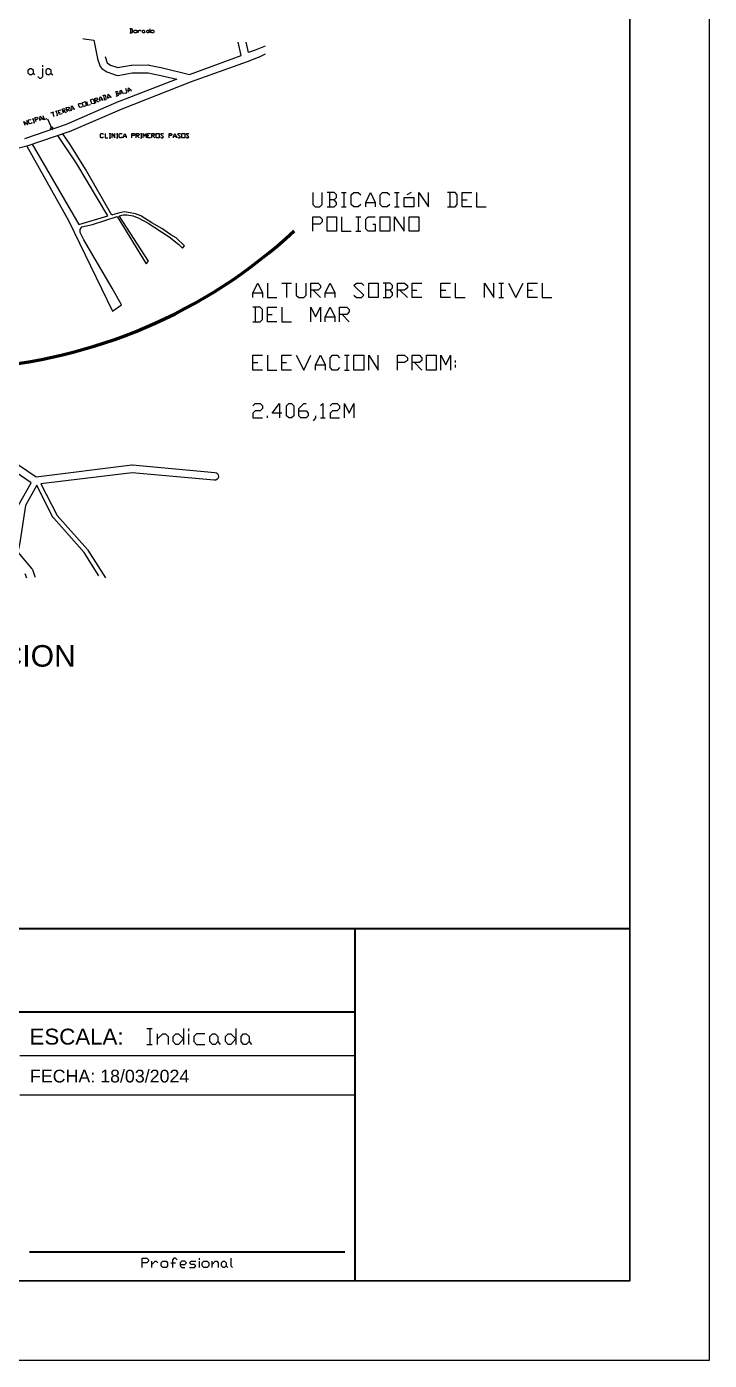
# Model space of a CAD drawing. Header units: millimetres. Extents: x 2556 to 2700, y 1683 to 1903.
# Drawn here: x 2642.8 to 2700.2, y 1682.6 to 1794.9 of the extents above; entities that cross this region are included whole.
import ezdxf

# ---------------------------------------------------------------- set-up
doc = ezdxf.new("R2010")
doc.units = ezdxf.units.MM
for name, color, linetype in [('PDF_0', 7, 'Continuous'), ('PDF_10 Formato', 7, 'Continuous'), ('PDF_CVL_CUADCON_TIT', 7, 'Continuous'), ('PDF_FORMATO', 7, 'Continuous'), ('PDF_outline', 7, 'Continuous'), ('PDF_Text', 7, 'Continuous'), ('PDF_TEXTO FIJO', 7, 'Continuous')]:
    doc.layers.add(name, color=color, linetype=linetype)
doc.styles.add('PDF Arial-BoldMT', font='arial.ttf')

msp = doc.modelspace()

# ---------------------------------------------------------------- linework, layer by layer
at = {"layer": 'PDF_0', "lineweight": 9}
for points in [[(2666.85, 1780.9), (2666.85, 1779.89), (2667.05, 1779.69), (2667.44, 1779.69), (2667.64, 1779.89), (2667.64, 1780.9)], [(2668.66, 1780.28), (2668.86, 1780.48), (2668.86, 1780.71), (2668.66, 1780.9), (2668.07, 1780.9)], [(2668.26, 1780.9), (2668.26, 1779.69)], [(2669.28, 1780.9), (2669.68, 1780.9)], [(2669.48, 1780.9), (2669.48, 1779.69)], [(2670.89, 1779.89), (2670.69, 1779.69), (2670.3, 1779.69), (2670.1, 1779.89), (2670.1, 1780.71), (2670.3, 1780.9), (2670.69, 1780.9), (2670.89, 1780.71)], [(2671.31, 1779.69), (2671.31, 1780.08), (2671.71, 1780.9), (2672.1, 1780.08), (2672.1, 1779.69)], [(2673.35, 1779.89), (2673.12, 1779.69), (2672.73, 1779.69), (2672.53, 1779.89), (2672.53, 1780.71), (2672.73, 1780.9), (2673.12, 1780.9), (2673.35, 1780.71)], [(2673.74, 1780.9), (2674.14, 1780.9)], [(2673.94, 1780.9), (2673.94, 1779.69)], [(2675.15, 1780.9), (2674.76, 1780.71)], [(2675.78, 1779.69), (2675.78, 1780.9), (2676.59, 1779.69), (2676.59, 1780.9)], [(2678.2, 1779.69), (2678.83, 1779.69), (2679.02, 1779.89), (2679.02, 1780.71), (2678.83, 1780.9), (2678.2, 1780.9)], [(2678.4, 1780.9), (2678.4, 1779.69)], [(2680.24, 1779.69), (2679.42, 1779.69), (2679.42, 1780.9), (2680.24, 1780.9)], [(2680.63, 1780.9), (2680.63, 1779.69), (2681.45, 1779.69)], [(2668.07, 1779.69), (2668.66, 1779.69), (2668.86, 1779.89), (2668.86, 1780.08), (2668.66, 1780.28), (2668.26, 1780.28)], [(2669.28, 1779.69), (2669.68, 1779.69)], [(2671.31, 1780.08), (2672.1, 1780.08)], [(2673.74, 1779.69), (2674.14, 1779.69)], [(2679.42, 1780.28), (2679.84, 1780.28)], [(2666.85, 1777.66), (2666.85, 1778.87), (2667.44, 1778.87), (2667.64, 1778.67), (2667.64, 1778.45), (2667.44, 1778.25), (2666.85, 1778.25)], [(2669.28, 1778.87), (2669.28, 1777.66), (2670.1, 1777.66)], [(2670.49, 1778.87), (2670.89, 1778.87)], [(2670.69, 1778.87), (2670.69, 1777.66)], [(2671.91, 1778.25), (2672.1, 1778.25), (2672.1, 1777.66), (2671.51, 1777.66), (2671.31, 1777.85), (2671.31, 1778.67), (2671.51, 1778.87), (2672.1, 1778.87)], [(2673.74, 1777.66), (2673.74, 1778.87), (2674.56, 1777.66), (2674.56, 1778.87)], [(2670.49, 1777.66), (2670.89, 1777.66)], [(2661.82, 1772.06), (2661.82, 1772.46), (2662.22, 1773.28), (2662.62, 1772.46), (2662.62, 1772.06)], [(2663.04, 1773.28), (2663.04, 1772.06), (2663.83, 1772.06)], [(2664.25, 1773.28), (2665.07, 1773.28)], [(2664.65, 1773.28), (2664.65, 1772.06)], [(2665.47, 1773.28), (2665.47, 1772.26), (2665.67, 1772.06), (2666.09, 1772.06), (2666.29, 1772.26), (2666.29, 1773.28)], [(2666.68, 1772.06), (2666.68, 1773.28), (2667.3, 1773.28), (2667.5, 1773.08), (2667.5, 1772.88), (2667.3, 1772.69), (2666.68, 1772.69)], [(2667.9, 1772.06), (2667.9, 1772.46), (2668.32, 1773.28), (2668.72, 1772.46), (2668.72, 1772.06)], [(2670.32, 1772.26), (2670.55, 1772.06), (2670.95, 1772.06), (2671.14, 1772.26), (2670.32, 1773.08), (2670.55, 1773.28), (2670.95, 1773.28), (2671.14, 1773.08)], [(2673.37, 1772.69), (2673.57, 1772.88), (2673.57, 1773.08), (2673.37, 1773.28), (2672.78, 1773.28)], [(2672.98, 1773.28), (2672.98, 1772.06)], [(2674, 1772.06), (2674, 1773.28), (2674.59, 1773.28), (2674.82, 1773.08), (2674.82, 1772.88), (2674.59, 1772.69), (2674, 1772.69)], [(2676.03, 1772.06), (2675.21, 1772.06), (2675.21, 1773.28), (2676.03, 1773.28)], [(2678.46, 1772.06), (2677.64, 1772.06), (2677.64, 1773.28), (2678.46, 1773.28)], [(2678.85, 1773.28), (2678.85, 1772.06), (2679.67, 1772.06)], [(2681.31, 1772.06), (2681.31, 1773.28), (2682.1, 1772.06), (2682.1, 1773.28)], [(2682.52, 1773.28), (2682.92, 1773.28)], [(2682.72, 1773.28), (2682.72, 1772.06)], [(2683.34, 1773.28), (2683.94, 1772.06), (2684.56, 1773.28)], [(2685.77, 1772.06), (2684.95, 1772.06), (2684.95, 1773.28), (2685.77, 1773.28)], [(2686.17, 1773.28), (2686.17, 1772.06), (2686.99, 1772.06)], [(2661.82, 1772.46), (2662.62, 1772.46)], [(2666.88, 1772.69), (2667.5, 1772.06)], [(2667.9, 1772.46), (2668.72, 1772.46)], [(2672.78, 1772.06), (2673.37, 1772.06), (2673.57, 1772.26), (2673.57, 1772.46), (2673.37, 1772.69), (2672.98, 1772.69)], [(2674.19, 1772.69), (2674.82, 1772.06)], [(2675.21, 1772.69), (2675.61, 1772.69)], [(2677.64, 1772.69), (2678.06, 1772.69)], [(2682.52, 1772.06), (2682.92, 1772.06)], [(2684.95, 1772.69), (2685.35, 1772.69)], [(2661.82, 1770.03), (2662.42, 1770.03), (2662.62, 1770.23), (2662.62, 1771.05), (2662.42, 1771.25), (2661.82, 1771.25)], [(2662.02, 1771.25), (2662.02, 1770.03)], [(2663.83, 1770.03), (2663.04, 1770.03), (2663.04, 1771.25), (2663.83, 1771.25)], [(2663.04, 1770.65), (2663.43, 1770.65)], [(2664.25, 1771.25), (2664.25, 1770.03), (2665.07, 1770.03)], [(2666.68, 1770.03), (2666.68, 1771.25), (2667.08, 1770.45), (2667.5, 1771.25), (2667.5, 1770.03)], [(2667.9, 1770.03), (2667.9, 1770.45), (2668.32, 1771.25), (2668.72, 1770.45), (2668.72, 1770.03)], [(2667.9, 1770.45), (2668.72, 1770.45)], [(2669.11, 1770.03), (2669.11, 1771.25), (2669.73, 1771.25), (2669.93, 1771.05), (2669.93, 1770.85), (2669.73, 1770.65), (2669.11, 1770.65)], [(2669.34, 1770.65), (2669.93, 1770.03)], [(2662.62, 1765.96), (2661.82, 1765.96), (2661.82, 1767.21), (2662.62, 1767.21)], [(2663.04, 1767.21), (2663.04, 1765.96), (2663.83, 1765.96)], [(2665.07, 1765.96), (2664.25, 1765.96), (2664.25, 1767.21), (2665.07, 1767.21)], [(2665.47, 1767.21), (2666.09, 1765.96), (2666.68, 1767.21)], [(2667.08, 1765.96), (2667.08, 1766.39), (2667.5, 1767.21), (2667.9, 1766.39), (2667.9, 1765.96)], [(2669.11, 1766.19), (2668.91, 1765.96), (2668.52, 1765.96), (2668.32, 1766.19), (2668.32, 1766.98), (2668.52, 1767.21), (2668.91, 1767.21), (2669.11, 1766.98)], [(2669.53, 1767.21), (2669.93, 1767.21)], [(2669.73, 1767.21), (2669.73, 1765.96)], [(2671.57, 1765.96), (2671.57, 1767.21), (2672.36, 1765.96), (2672.36, 1767.21)], [(2674, 1765.96), (2674, 1767.21), (2674.59, 1767.21), (2674.82, 1766.98), (2674.82, 1766.78), (2674.59, 1766.59), (2674, 1766.59)], [(2675.21, 1765.96), (2675.21, 1767.21), (2675.83, 1767.21), (2676.03, 1766.98), (2676.03, 1766.78), (2675.83, 1766.59), (2675.21, 1766.59)], [(2677.64, 1765.96), (2677.64, 1767.21), (2678.06, 1766.39), (2678.46, 1767.21), (2678.46, 1765.96)], [(2661.82, 1766.59), (2662.22, 1766.59)], [(2664.25, 1766.59), (2664.65, 1766.59)], [(2667.08, 1766.39), (2667.9, 1766.39)], [(2669.53, 1765.96), (2669.93, 1765.96)], [(2675.41, 1766.59), (2676.03, 1765.96)], [(2678.85, 1766.78), (2678.85, 1766.59)], [(2678.85, 1766.39), (2678.85, 1766.19)], [(2661.82, 1762.94), (2662.02, 1763.14), (2662.42, 1763.14), (2662.62, 1762.94), (2662.62, 1762.72), (2662.42, 1762.52), (2662.02, 1762.52), (2661.82, 1762.32), (2661.82, 1761.93), (2662.62, 1761.93)], [(2664.25, 1762.32), (2663.43, 1762.32), (2664.06, 1763.14), (2664.06, 1761.93)], [(2665.67, 1762.52), (2666.29, 1762.52), (2666.48, 1762.32), (2666.48, 1762.12), (2666.29, 1761.93), (2665.86, 1761.93), (2665.67, 1762.12), (2665.67, 1762.72), (2666.09, 1763.14), (2666.29, 1763.14)], [(2667.5, 1762.94), (2667.7, 1763.14), (2667.7, 1761.93)], [(2668.32, 1762.94), (2668.52, 1763.14), (2668.91, 1763.14), (2669.11, 1762.94), (2669.11, 1762.72), (2668.91, 1762.52), (2668.52, 1762.52), (2668.32, 1762.32), (2668.32, 1761.93), (2669.11, 1761.93)], [(2669.53, 1761.93), (2669.53, 1763.14), (2669.93, 1762.32), (2670.32, 1763.14), (2670.32, 1761.93)], [(2663.04, 1761.93), (2663.04, 1762.12)], [(2667.08, 1762.12), (2667.08, 1761.93), (2666.88, 1761.7)], [(2667.5, 1761.93), (2667.9, 1761.93)]]:
    msp.add_lwpolyline(points, dxfattribs=at)
for points in [[(2674.56, 1779.69), (2674.56, 1780.48), (2675.35, 1780.48), (2675.35, 1779.69)], [(2668.07, 1777.66), (2668.07, 1778.87), (2668.86, 1778.87), (2668.86, 1777.66)], [(2672.53, 1777.66), (2672.53, 1778.87), (2673.35, 1778.87), (2673.35, 1777.66)], [(2674.96, 1777.66), (2674.96, 1778.87), (2675.78, 1778.87), (2675.78, 1777.66)], [(2671.57, 1772.06), (2671.57, 1773.28), (2672.36, 1773.28), (2672.36, 1772.06)], [(2670.32, 1765.96), (2670.32, 1767.21), (2671.14, 1767.21), (2671.14, 1765.96)], [(2676.42, 1765.96), (2676.42, 1767.21), (2677.24, 1767.21), (2677.24, 1765.96)], [(2664.85, 1761.93), (2664.65, 1762.12), (2664.65, 1762.94), (2664.85, 1763.14), (2665.07, 1763.14), (2665.27, 1762.94), (2665.27, 1762.12), (2665.07, 1761.93)]]:
    msp.add_lwpolyline(points, close=True, dxfattribs=at)
at = {"layer": 'PDF_0', "lineweight": 50}
msp.add_arc((2635.66, 1809.64), 43.59, 234.9207, 312.8357, dxfattribs=at)
at = {"layer": 'PDF_10 Formato', "lineweight": 9}
msp.add_lwpolyline([(2556.26, 1682.6), (2556.26, 1902.53), (2700.23, 1902.53), (2700.23, 1682.6)], close=True, dxfattribs=at)
at = {"layer": 'PDF_10 Formato', "lineweight": 25}
msp.add_lwpolyline([(2693.54, 1897.98), (2693.54, 1689.29), (2569.62, 1689.29), (2569.62, 1897.98)], close=True, dxfattribs=at)
at = {"layer": 'PDF_CVL_CUADCON_TIT', "lineweight": 9}
for points in [[(2651.46, 1794.35), (2651.63, 1794.35), (2651.69, 1794.4), (2651.69, 1794.63), (2651.63, 1794.68), (2651.46, 1794.68)], [(2651.52, 1794.68), (2651.52, 1794.35)], [(2652.17, 1794.35), (2652.17, 1794.57)], [(2652.17, 1794.46), (2652.28, 1794.57), (2652.34, 1794.57), (2652.42, 1794.51)], [(2652.7, 1794.4), (2652.76, 1794.35)], [(2653.13, 1794.68), (2653.13, 1794.35)], [(2643.33, 1790.96), (2643.44, 1790.82)], [(2643.72, 1790.67), (2643.86, 1790.53), (2644.01, 1790.53), (2644.15, 1790.67), (2644.15, 1791.35)], [(2644.15, 1791.49), (2644.15, 1791.63)], [(2644.82, 1790.96), (2644.97, 1790.82)], [(2650.98, 1789.29), (2651.07, 1789.26), (2651.18, 1789.29), (2651.21, 1789.37), (2651.12, 1789.66)], [(2651.35, 1789.35), (2651.32, 1789.46), (2651.35, 1789.71), (2651.55, 1789.54), (2651.57, 1789.43)], [(2651.32, 1789.46), (2651.55, 1789.54)], [(2647.45, 1788.16), (2647.39, 1788.08), (2647.28, 1788.05), (2647.22, 1788.08), (2647.14, 1788.3), (2647.17, 1788.39), (2647.28, 1788.41), (2647.37, 1788.39)], [(2647.82, 1788.58), (2647.9, 1788.25), (2648.16, 1788.33)], [(2648.61, 1788.47), (2648.5, 1788.81), (2648.67, 1788.87), (2648.75, 1788.81), (2648.75, 1788.75), (2648.72, 1788.7), (2648.55, 1788.64)], [(2648.61, 1788.64), (2648.83, 1788.53)], [(2648.95, 1788.58), (2648.92, 1788.7), (2648.95, 1788.95), (2649.15, 1788.75), (2649.17, 1788.64)], [(2648.92, 1788.7), (2649.15, 1788.75)], [(2649.29, 1788.7), (2649.46, 1788.73), (2649.48, 1788.81), (2649.43, 1789.04), (2649.34, 1789.09), (2649.17, 1789.04)], [(2649.23, 1789.04), (2649.34, 1788.7)], [(2649.63, 1788.78), (2649.6, 1788.89), (2649.63, 1789.18), (2649.82, 1788.98), (2649.85, 1788.87)], [(2649.6, 1788.89), (2649.82, 1788.98)], [(2650.44, 1789.23), (2650.47, 1789.32), (2650.44, 1789.37), (2650.39, 1789.4), (2650.22, 1789.35)], [(2650.27, 1789.37), (2650.36, 1789.04)], [(2650.3, 1789.01), (2650.47, 1789.06), (2650.53, 1789.15), (2650.5, 1789.21), (2650.44, 1789.23), (2650.3, 1789.21)], [(2650.67, 1789.12), (2650.61, 1789.23), (2650.67, 1789.52), (2650.84, 1789.32), (2650.9, 1789.21)], [(2650.61, 1789.23), (2650.84, 1789.32)], [(2643.92, 1786.95), (2643.89, 1787.06), (2643.92, 1787.34), (2644.12, 1787.14), (2644.15, 1787.03)], [(2644.15, 1787.4), (2644.26, 1787.06), (2644.49, 1787.14)], [(2644.82, 1787.62), (2645.05, 1787.71)], [(2644.94, 1787.68), (2645.05, 1787.31)], [(2645.19, 1787.74), (2645.3, 1787.77)], [(2645.25, 1787.77), (2645.33, 1787.43)], [(2645.28, 1787.4), (2645.39, 1787.43)], [(2645.76, 1787.54), (2645.53, 1787.48), (2645.42, 1787.82), (2645.64, 1787.88)], [(2645.47, 1787.65), (2645.59, 1787.68)], [(2645.87, 1787.6), (2645.76, 1787.93), (2645.93, 1787.99), (2645.98, 1787.93), (2646.01, 1787.88), (2645.98, 1787.82), (2645.81, 1787.77)], [(2645.87, 1787.77), (2646.1, 1787.65)], [(2646.21, 1787.68), (2646.1, 1788.05), (2646.26, 1788.1), (2646.35, 1788.05), (2646.35, 1787.99), (2646.32, 1787.91), (2646.15, 1787.85)], [(2646.21, 1787.88), (2646.43, 1787.77)], [(2646.55, 1787.79), (2646.52, 1787.91), (2646.55, 1788.19), (2646.74, 1787.99), (2646.77, 1787.88)], [(2646.52, 1787.91), (2646.74, 1787.99)], [(2642.65, 1786.55), (2642.54, 1786.89), (2642.88, 1786.64), (2642.79, 1786.97)], [(2643.21, 1786.81), (2643.19, 1786.72), (2643.07, 1786.69), (2642.99, 1786.72), (2642.9, 1786.95), (2642.96, 1787.03), (2643.07, 1787.06), (2643.13, 1787.03)], [(2643.24, 1787.12), (2643.36, 1787.14)], [(2643.3, 1787.14), (2643.41, 1786.81)], [(2643.36, 1786.78), (2643.47, 1786.81)], [(2643.58, 1786.86), (2643.47, 1787.2), (2643.64, 1787.26), (2643.72, 1787.2), (2643.72, 1787.14), (2643.69, 1787.09), (2643.53, 1787.03)], [(2643.89, 1787.06), (2644.12, 1787.14)], [(2644.54, 1787.12), (2644.88, 1786.35)], [(2642.79, 1784.8), (2646.29, 1778.56), (2649.99, 1770.91), (2650.75, 1771.44), (2649.96, 1772.85), (2647.59, 1776.92), (2647.28, 1777.54), (2647.28, 1777.8), (2647.42, 1778.02), (2648.33, 1778.22), (2650.39, 1778.9), (2652.84, 1774.89), (2653.04, 1775.14), (2650.56, 1778.95), (2650.9, 1779.04), (2651.21, 1779.04), (2651.74, 1778.95), (2652.22, 1778.76), (2653.01, 1778.33), (2654.76, 1777.18), (2655.58, 1776.53), (2655.89, 1776.22), (2656.06, 1776.41), (2655.36, 1777.09), (2654.91, 1777.34), (2654.14, 1777.88), (2653.32, 1778.36), (2652.39, 1778.93), (2651.94, 1779.1), (2651.49, 1779.21), (2650.98, 1779.27), (2650.5, 1779.18), (2649.99, 1779.04), (2649.94, 1779.01), (2647.73, 1782.88), (2646.43, 1784.94), (2645.81, 1785.84)], [(2643.24, 1784.97), (2647.17, 1778.22), (2649.6, 1778.95), (2647, 1783.33), (2645.39, 1785.7)], [(2649.23, 1785.59), (2649.17, 1785.51), (2649.06, 1785.51), (2649, 1785.59), (2649, 1785.82), (2649.06, 1785.87), (2649.17, 1785.87), (2649.23, 1785.82)], [(2649.37, 1785.87), (2649.37, 1785.51), (2649.6, 1785.51)], [(2649.71, 1785.87), (2649.85, 1785.87)], [(2649.71, 1785.51), (2649.85, 1785.51)], [(2649.79, 1785.87), (2649.79, 1785.51)], [(2649.96, 1785.51), (2649.96, 1785.87), (2650.19, 1785.51), (2650.19, 1785.87)], [(2650.33, 1785.87), (2650.44, 1785.87)], [(2650.33, 1785.51), (2650.44, 1785.51)], [(2650.39, 1785.87), (2650.39, 1785.51)], [(2650.81, 1785.59), (2650.75, 1785.51), (2650.61, 1785.51), (2650.56, 1785.59), (2650.56, 1785.82), (2650.61, 1785.87), (2650.75, 1785.87), (2650.81, 1785.82)], [(2650.92, 1785.51), (2650.92, 1785.65), (2651.04, 1785.87), (2651.15, 1785.65), (2651.15, 1785.51)], [(2650.92, 1785.65), (2651.15, 1785.65)], [(2651.63, 1785.51), (2651.63, 1785.87), (2651.83, 1785.87), (2651.88, 1785.82), (2651.88, 1785.76), (2651.83, 1785.7), (2651.63, 1785.7)], [(2652, 1785.51), (2652, 1785.87), (2652.2, 1785.87), (2652.25, 1785.82), (2652.25, 1785.76), (2652.2, 1785.7), (2652, 1785.7)], [(2652.05, 1785.7), (2652.25, 1785.51)], [(2652.36, 1785.87), (2652.48, 1785.87)], [(2652.36, 1785.51), (2652.48, 1785.51)], [(2652.42, 1785.87), (2652.42, 1785.51)], [(2652.59, 1785.51), (2652.59, 1785.87), (2652.73, 1785.65), (2652.84, 1785.87), (2652.84, 1785.51)], [(2653.21, 1785.51), (2652.96, 1785.51), (2652.96, 1785.87), (2653.21, 1785.87)], [(2652.96, 1785.7), (2653.07, 1785.7)], [(2653.32, 1785.51), (2653.32, 1785.87), (2653.49, 1785.87), (2653.55, 1785.82), (2653.55, 1785.76), (2653.49, 1785.7), (2653.32, 1785.7)], [(2653.38, 1785.7), (2653.55, 1785.51)], [(2654.03, 1785.59), (2654.12, 1785.51), (2654.23, 1785.51), (2654.28, 1785.59), (2654.03, 1785.82), (2654.12, 1785.87), (2654.23, 1785.87), (2654.28, 1785.82)], [(2654.76, 1785.51), (2654.76, 1785.87), (2654.93, 1785.87), (2654.99, 1785.82), (2654.99, 1785.76), (2654.93, 1785.7), (2654.76, 1785.7)], [(2655.13, 1785.51), (2655.13, 1785.65), (2655.24, 1785.87), (2655.36, 1785.65), (2655.36, 1785.51)], [(2655.13, 1785.65), (2655.36, 1785.65)], [(2655.47, 1785.59), (2655.56, 1785.51), (2655.67, 1785.51), (2655.73, 1785.59), (2655.47, 1785.82), (2655.56, 1785.87), (2655.67, 1785.87), (2655.73, 1785.82)], [(2656.21, 1785.59), (2656.26, 1785.51), (2656.37, 1785.51), (2656.43, 1785.59), (2656.21, 1785.82), (2656.26, 1785.87), (2656.37, 1785.87), (2656.43, 1785.82)]]:
    msp.add_lwpolyline(points, dxfattribs=at)
for points in [[(2652, 1794.35), (2651.86, 1794.35), (2651.8, 1794.4), (2651.8, 1794.51), (2651.86, 1794.57), (2652, 1794.57), (2652.05, 1794.51), (2652.05, 1794.4)], [(2652.65, 1794.35), (2652.59, 1794.35), (2652.53, 1794.4), (2652.53, 1794.51), (2652.59, 1794.57), (2652.65, 1794.57), (2652.7, 1794.51), (2652.7, 1794.4)], [(2653.13, 1794.46), (2653.01, 1794.35), (2652.96, 1794.35), (2652.9, 1794.4), (2652.9, 1794.51), (2652.96, 1794.57), (2653.01, 1794.57)], [(2653.44, 1794.35), (2653.3, 1794.35), (2653.24, 1794.4), (2653.24, 1794.51), (2653.3, 1794.57), (2653.44, 1794.57), (2653.49, 1794.51), (2653.49, 1794.4)], [(2643.19, 1790.82), (2643.05, 1790.82), (2642.9, 1790.96), (2642.9, 1791.24), (2643.05, 1791.35), (2643.19, 1791.35), (2643.33, 1791.24), (2643.33, 1790.96)], [(2644.68, 1790.82), (2644.54, 1790.82), (2644.43, 1790.96), (2644.43, 1791.24), (2644.54, 1791.35), (2644.68, 1791.35), (2644.82, 1791.24), (2644.82, 1790.96)], [(2647.56, 1788.13), (2647.45, 1788.47), (2647.7, 1788.56), (2647.79, 1788.22)], [(2648.27, 1788.36), (2648.16, 1788.7), (2648.38, 1788.78), (2648.5, 1788.41)], [(2644.74, 1786.3), (2644.91, 1786.21), (2644.99, 1786.41)], [(2653.69, 1785.51), (2653.69, 1785.87), (2653.92, 1785.87), (2653.92, 1785.51)], [(2655.84, 1785.51), (2655.84, 1785.87), (2656.09, 1785.87), (2656.09, 1785.51)]]:
    msp.add_lwpolyline(points, close=True, dxfattribs=at)
at = {"layer": 'PDF_FORMATO', "lineweight": 30}
for points in [[(2569.62, 1718.95), (2693.54, 1718.95)], [(2670.41, 1718.95), (2670.41, 1689.29)], [(2569.62, 1711.94), (2670.41, 1711.94)], [(2643.02, 1691.72), (2669.56, 1691.72)]]:
    msp.add_lwpolyline(points, dxfattribs=at)
at = {"layer": 'PDF_FORMATO', "lineweight": 20}
for points in [[(2642.2, 1708.27), (2670.41, 1708.27)], [(2642.2, 1704.94), (2670.41, 1704.94)]]:
    msp.add_lwpolyline(points, dxfattribs=at)
at = {"layer": 'PDF_outline', "lineweight": 9}
for points in [[(2647.51, 1793.86), (2647.62, 1793.84), (2648.44, 1793.72), (2648.75, 1792.2), (2648.75, 1792.17), (2648.95, 1791.52), (2649.09, 1791.35), (2649.51, 1791.07), (2649.6, 1791.04), (2650.3, 1790.79), (2650.47, 1790.76), (2651.66, 1790.98), (2653.01, 1790.98), (2654.06, 1790.76), (2655.41, 1790.45), (2650.56, 1788.56), (2650.53, 1788.56), (2646.1, 1786.64), (2642.59, 1785.42)], [(2649.37, 1792.37), (2649.54, 1791.83), (2649.82, 1791.63), (2650.44, 1791.44), (2651.57, 1791.63), (2651.63, 1791.63), (2653.04, 1791.66), (2653.1, 1791.63), (2654.2, 1791.41), (2656.49, 1790.84), (2660.84, 1792.45), (2660.58, 1793.55)], [(2662.84, 1793.24), (2662.02, 1792.88), (2661.46, 1792.68), (2661.26, 1793.55)], [(2662.84, 1792.54), (2662.28, 1792.28), (2662.25, 1792.26), (2661.34, 1791.92), (2656.63, 1790.22), (2650.78, 1787.93), (2646.35, 1786.01), (2646.32, 1786.01), (2642.79, 1784.8), (2641.69, 1784.52)], [(2642.06, 1754.53), (2643.16, 1756.48), (2638.92, 1759.36)], [(2639.26, 1759.89), (2643.58, 1756.98), (2651.63, 1757.97), (2651.69, 1757.97), (2658.61, 1757.35), (2658.75, 1757.32), (2658.83, 1757.24), (2658.89, 1757.13), (2658.92, 1756.98), (2658.89, 1756.87), (2658.8, 1756.79), (2658.69, 1756.7), (2658.55, 1756.7), (2651.66, 1757.32), (2643.98, 1756.39), (2645.33, 1753.71), (2647.9, 1750.86), (2647.93, 1750.8), (2649.4, 1748.46)], [(2648.86, 1748.63), (2647.62, 1750.6), (2645.05, 1753.48), (2644.99, 1753.54), (2643.64, 1756.28), (2642.68, 1754.56), (2642.2, 1751.45), (2642.03, 1750.63), (2643.21, 1749.22), (2643.27, 1749.16), (2643.47, 1748.57), (2643.47, 1748.54)], [(2642.79, 1748.43), (2642.65, 1748.82)]]:
    msp.add_lwpolyline(points, dxfattribs=at)
at = {"layer": 'PDF_TEXTO FIJO', "lineweight": 9}
for points in [[(2652.9, 1710.53), (2653.35, 1710.53)], [(2653.13, 1710.53), (2653.13, 1709.2)], [(2653.78, 1709.2), (2653.78, 1710.08)], [(2653.78, 1709.65), (2654.23, 1710.08), (2654.45, 1710.08), (2654.68, 1709.85), (2654.68, 1709.2)], [(2655.98, 1710.53), (2655.98, 1709.2)], [(2656.43, 1710.3), (2656.43, 1710.53)], [(2656.43, 1709.2), (2656.43, 1710.08)], [(2657.76, 1710.08), (2657.08, 1710.08), (2656.85, 1709.85), (2656.85, 1709.43), (2657.08, 1709.2), (2657.76, 1709.2)], [(2660.38, 1710.53), (2660.38, 1709.2)], [(2652.9, 1709.2), (2653.35, 1709.2)], [(2658.86, 1709.43), (2659.06, 1709.2)], [(2661.49, 1709.43), (2661.71, 1709.2)], [(2652.51, 1690.42), (2652.51, 1691.21), (2652.9, 1691.21), (2653.04, 1691.07), (2653.04, 1690.96), (2652.9, 1690.82), (2652.51, 1690.82)], [(2653.3, 1690.42), (2653.3, 1690.96)], [(2653.3, 1690.68), (2653.58, 1690.96), (2653.69, 1690.96), (2653.83, 1690.82)], [(2654.91, 1690.82), (2655.3, 1690.82)], [(2655.44, 1691.07), (2655.3, 1691.21), (2655.16, 1691.21), (2655.05, 1691.07), (2655.05, 1690.42)], [(2655.7, 1690.68), (2656.09, 1690.68), (2656.23, 1690.82), (2656.09, 1690.96), (2655.84, 1690.96), (2655.7, 1690.82), (2655.7, 1690.56), (2655.84, 1690.42), (2656.09, 1690.42)], [(2656.49, 1690.42), (2656.91, 1690.42), (2657.02, 1690.56), (2656.91, 1690.68), (2656.63, 1690.68), (2656.49, 1690.82), (2656.63, 1690.96), (2657.02, 1690.96)], [(2657.31, 1691.07), (2657.31, 1691.21)], [(2657.31, 1690.42), (2657.31, 1690.96)], [(2658.38, 1690.42), (2658.38, 1690.96)], [(2658.38, 1690.68), (2658.63, 1690.96), (2658.77, 1690.96), (2658.89, 1690.82), (2658.89, 1690.42)], [(2659.96, 1691.21), (2659.96, 1690.56), (2660.1, 1690.42)], [(2659.57, 1690.56), (2659.71, 1690.42)]]:
    msp.add_lwpolyline(points, dxfattribs=at)
for points in [[(2655.98, 1709.65), (2655.56, 1709.2), (2655.33, 1709.2), (2655.1, 1709.43), (2655.1, 1709.85), (2655.33, 1710.08), (2655.56, 1710.08)], [(2658.63, 1709.2), (2658.41, 1709.2), (2658.18, 1709.43), (2658.18, 1709.85), (2658.41, 1710.08), (2658.63, 1710.08), (2658.86, 1709.85), (2658.86, 1709.43)], [(2660.38, 1709.65), (2659.96, 1709.2), (2659.74, 1709.2), (2659.51, 1709.43), (2659.51, 1709.85), (2659.74, 1710.08), (2659.96, 1710.08)], [(2661.26, 1709.2), (2661.03, 1709.2), (2660.84, 1709.43), (2660.84, 1709.85), (2661.03, 1710.08), (2661.26, 1710.08), (2661.49, 1709.85), (2661.49, 1709.43)], [(2654.51, 1690.42), (2654.23, 1690.42), (2654.09, 1690.56), (2654.09, 1690.82), (2654.23, 1690.96), (2654.51, 1690.96), (2654.62, 1690.82), (2654.62, 1690.56)], [(2657.96, 1690.42), (2657.7, 1690.42), (2657.56, 1690.56), (2657.56, 1690.82), (2657.7, 1690.96), (2657.96, 1690.96), (2658.1, 1690.82), (2658.1, 1690.56)], [(2659.42, 1690.42), (2659.31, 1690.42), (2659.17, 1690.56), (2659.17, 1690.82), (2659.31, 1690.96), (2659.42, 1690.96), (2659.57, 1690.82), (2659.57, 1690.56)]]:
    msp.add_lwpolyline(points, close=True, dxfattribs=at)

# ---------------------------------------------------------------- texts
at = {"layer": 'PDF_Text', "attachment_point": 4, "style": 'PDF Arial-BoldMT'}
for s, insert, char_height in [('PLANO DE LOCALIZACION', (2614.86, 1741.89), 1.8108), ('ESCALA:', (2643.02, 1709.84), 1.341), ('FECHA: 18/03/2024', (2643.05, 1706.52), 1.0731)]:
    msp.add_mtext(s, dxfattribs=dict(at, insert=insert, char_height=char_height))

doc.saveas('drawing.dxf')
